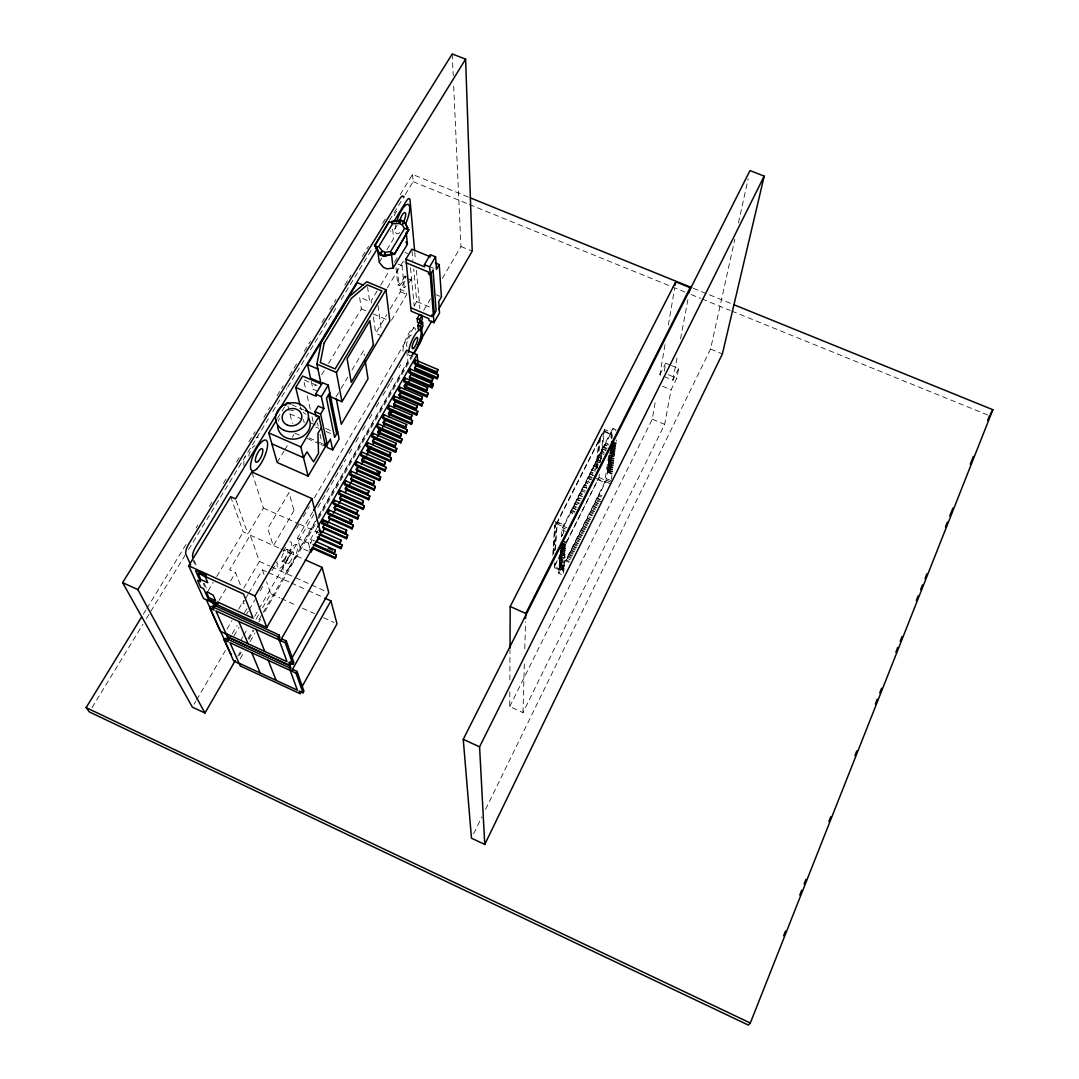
<?xml version="1.0" encoding="UTF-8"?>
<svg xmlns="http://www.w3.org/2000/svg" width="1079" height="1079" viewBox="0 0 1079 1079"><rect width="100%" height="100%" fill="white"/><g stroke="black" fill="none" stroke-linecap="round" stroke-linejoin="round"><path stroke-width="0.75" stroke-dasharray="5 3.75" d="M671.448 365.552L678.651 368.532L676.803 378.243L671.084 389.802L664.651 424.371L522.978 712.626L509.747 706.61L509.814 691.599M509.868 679.918L510.003 649.895M522.978 712.626L524.354 663.882M524.785 648.749L525.54 621.855M552.745 555.199L554.673 524.92M553.325 553.419L555.132 525.217M553.77 553.608L555.928 520.442M554.876 550.641L556.656 523.787L604.55 429.59L611.523 432.544L610.498 440.772M608.65 455.594L604.658 482.583L560.999 569.793L554.296 566.853L554.552 562.914M555.456 549.481L557.303 521.966L603.754 430.642L610.647 434.271L601.354 430.346M558.652 573.219L559.34 567.824L563.845 569.806L563.144 575.188L558.652 573.219L561.741 569.591L605.724 481.72L607.693 472.036L612.103 473.91L611.388 479.292M563.912 565.571L559.367 563.575L560.419 561.485L560.5 560.379L559.448 562.483L560.945 554.552C557.384 556.777 566.3 560.972 564.937 556.332L560.338 554.323L559.947 555.82L559.88 556.656L564.735 558.882C565.922 563.926 552.826 553.379 564.573 560.824C565.76 565.841 552.704 555.334 564.425 562.752C565.598 567.756 552.583 557.29 564.263 564.668L563.858 566.394L559.313 564.398L559.758 562.105M561.646 536.789L561.862 529.829L563.251 526.188L612.265 429.361L615.596 430.845M563.804 570.373L559.03 568.201L559.475 565.935L564.007 567.918L563.845 569.806M559.569 564.6L564.155 566.016L563.697 568.296L559.165 566.3L559.232 565.49L559.569 564.6L564.115 566.583M559.907 560.176L559.515 561.646L564.074 563.656M560.041 558.234L559.65 559.718L564.223 561.727M560.19 556.278L559.799 557.776L564.384 559.785M560.999 553.702L561.093 552.583L560.028 554.7L564.897 556.926M561.242 550.614L560.338 554.323M561.296 549.75L561.39 548.618M562.361 535.575L562.456 534.388L561.363 536.546M599.384 474.18L599.007 477.484L553.756 567.419L560.473 570.359L562.119 548.618M563.265 533.566L564.438 525.055L610.727 433.596M560.999 569.793L554.336 566.273M560.487 552.354L565.099 554.363L564.937 556.332M560.176 552.731L564.789 554.741L565.261 552.394L560.635 550.371M560.783 548.375L565.423 550.398L565.261 552.394M560.932 546.365L565.585 548.402L565.423 550.398M560.608 546.743L565.275 548.779L565.747 546.392L561.08 544.356M561.228 542.332L565.909 544.369L565.747 546.392M560.905 542.697L565.598 544.747L566.07 542.332L562.55 540.795M577.211 504.594L574.837 503.583L574.541 504.581L575.741 501.492L579.302 503.03M579.369 500.319L577.009 499.294L576.712 500.305L577.912 497.217L581.46 498.754M582.714 496.556L579.167 495.032L578.87 496.043L580.07 492.955L582.431 493.98M581.325 490.77L581.028 491.781L582.228 488.706L585.776 490.23M587.016 488.045L583.469 486.535L583.173 487.546L584.373 484.458L586.733 485.469M587.974 483.311L585.398 482.421L585.317 483.311L586.517 480.222L588.878 481.234M591.292 479.589L587.542 478.186L587.448 479.076L588.648 476.001L592.196 477.511M593.423 475.367L589.889 473.856L589.593 474.868L590.779 471.793L593.14 472.804M592.02 469.648L591.71 470.66L592.91 467.585L596.444 469.095M597.672 466.964L593.936 465.575L593.841 466.465L595.042 463.404L598.562 464.901M599.776 462.77L596.255 461.272L595.959 462.284L597.051 460.126M595.648 470.147L599.358 436.685M596.282 468.664L599.816 436.874M597.092 468.299L600.99 433.65M600.477 452.937L600.18 453.949L601.259 451.791M554.296 566.853L598.171 479.143M600.072 462.648L603.754 430.642M601.111 459.317L604.55 429.59M606.088 450.267L602.379 448.891L602.271 449.795L603.471 446.733L606.978 448.23M607.018 445.627L604.483 444.737L604.375 445.654L605.575 442.592L607.909 443.59M599.452 494.236L599.573 493.224L598.184 496.785L601.111 498.039M611.267 438.762L613.182 428.498L616.284 429.806M607.437 472.319L607.963 469.931L612.373 471.82L611.847 474.207L607.693 472.036L606.897 473.6L607.841 470.822L612.265 472.71M607.706 470.215L608.219 467.827L612.656 469.716L612.13 472.103L607.963 469.931L607.167 471.51L608.111 468.731L612.535 470.619M607.963 468.111L608.489 465.71L612.939 467.612L612.4 470.012L608.219 467.827L607.423 469.405L608.381 466.614L612.818 468.502M608.232 465.993L608.758 463.579L613.209 465.481L612.683 467.895L608.489 465.71L607.693 467.301L608.637 464.483L613.088 466.384M608.502 463.862L609.028 461.448L613.492 463.35L612.966 465.764L608.758 463.579L607.963 465.17L608.907 462.351L613.371 464.253M608.772 461.731L609.298 459.29L613.776 461.205L613.236 463.633L609.028 461.448L608.232 463.039L609.176 460.207L613.654 462.109M609.042 459.573L609.568 457.132L614.059 459.047L613.519 461.488L609.298 459.29L608.502 460.881L609.46 458.049L613.938 459.964M609.311 457.415L609.851 454.96L614.356 456.876L613.816 459.33L609.568 457.132L608.772 458.723L609.729 455.877L614.234 457.793M611.968 438.101L612.252 435.822M614.517 455.621L609.999 453.693L609.042 456.552L609.851 454.96L614.099 457.159L614.639 454.691L610.121 452.762L609.675 454.583L614.18 456.498M609.864 453.045L614.383 454.974L614.922 452.492L610.404 450.577M610.134 450.847L614.666 452.775L615.219 450.294L610.674 448.365M610.417 448.635L614.963 450.577L615.516 448.068L610.957 446.14M610.701 446.423L615.259 448.351L615.799 445.843L611.24 443.901M610.984 444.184L615.543 446.126L616.096 443.604L611.267 441.945M615.839 443.874L616.271 442.309M509.747 706.61L652.282 419.178L655.681 399.324M678.651 368.532L672.878 380.172L659.876 374.764L665.257 343.23M668.373 324.968L674.604 288.444M664.259 371.297L665.676 363.164L670.005 364.945M672.878 380.172L677.504 355.382M680.579 338.86L688.281 297.561M485.537 809.412L710.562 349.03L734.799 239.336M738.427 222.962L748.192 178.763M616.23 440.947L616.568 440.043M566.192 540.903L566.07 542.332M473.694 833.649L481.827 816.992M560.473 570.359L561.04 569.226M659.876 374.764L665.676 363.164M598.063 458.116L599.263 455.041L601.61 456.039M610.647 434.271L611.523 432.544M308.203 551.059L300.124 547.444L315.27 521.265M318.642 515.438L407.875 361.29L406.837 351.821M237.825 656.207L241.197 650.381M247.941 638.728L252.999 629.988M258.906 619.778L262.278 613.951M263.128 612.494L317.078 519.242M317.927 517.785L412.353 354.6M248.736 639.442L253.781 630.716M258.839 621.976L260.525 619.063M264.733 611.78L315.257 524.434M318.615 518.608L412.92 355.544M240.118 658.77L244.245 651.608M250.031 641.6L254.981 633.009M309.633 547.646L308.378 543.034L316.74 528.548M311.777 539.635L310.631 543.398L311.777 539.635L314.717 540.943M241.156 639.645L242.842 636.731M243.679 635.288L247.9 628.005M254.657 616.379L258.029 610.566M258.879 609.109L313.733 514.602M317.954 507.332L345.793 459.344M349.178 453.531L352.55 447.718M355.922 441.891L359.294 436.078M362.679 430.265L366.051 424.452M369.423 418.625L372.808 412.812M376.18 406.999L379.552 401.186M382.924 395.373L386.309 389.546M387.145 388.103L389.681 383.733M390.531 382.276L393.053 377.92M398.96 367.737L400.646 364.837M256.047 619.144L259.311 613.506M262.588 607.855L270.762 593.76L266.58 581.81M194.099 704.236L195.785 701.323M196.634 699.88L225.444 650.475M233.914 635.936L238.998 627.223M246.619 614.14L248.318 611.24M249.155 609.783L255.089 599.614M260.174 590.901L263.559 585.088M272.029 570.562L277.114 561.835M283.049 551.666L286.434 545.853M296.604 528.413L299.989 522.6M303.374 516.787L309.309 506.617M314.394 497.905L415.199 324.995M423.669 310.455L430.454 298.829M442.309 278.49L460.949 246.525L453.598 84.095M300.124 547.444L297.453 538.151L312.694 511.932M232.174 633.872L237.083 625.469M244.447 612.859L246.902 608.65M414.363 305.694L416.764 301.58L413.702 268.833M226.954 629.151L231.985 620.587M238.675 609.163L243.706 600.585M244.542 600.342L242.842 603.242L245.688 604.55M245.392 598.899L247.941 594.542M248.79 593.086L262.399 569.874L266.958 571.937M243.733 588.082L259.432 561.404L250.234 535.13L229.571 569.833L235.546 572.544L241.332 587.367M391.461 320.247L406.743 294.392L406.486 291.937L400.134 289.28L405.434 280.351L404.989 276.062L406.243 276.575L403.155 281.579A17.669 5.098 -68.2 0 1 399.136 285.422L397.072 266.702M335.933 397.099L340.155 390.005M340.991 388.588L347.735 377.232M351.956 370.137L363.596 350.554L364.365 355.544M382.114 336.055L375.708 333.344L386.781 314.69M390.18 308.958L400.403 291.748L400.134 289.28M218.943 600.544L226.415 587.947M230.569 580.947L235.546 572.544M409.022 282.658L411.355 278.706L411.773 282.995M230.677 496.718L243.301 531.96L247.927 534.038L263.397 508.088L251.812 471.968M404.989 276.062L401.901 281.066A17.669 5.112 -68.2 0 1 397.881 284.91L404.288 287.58A17.682 5.044 -68.1 0 0 405.893 286.448M387.253 287.945L404.463 259.176M404.288 287.58L401.995 265.758L404.328 261.873M208.099 590.86L213.251 582.242M216.69 576.496L243.301 531.96M377.205 290.925L371.149 300.987L371.608 304.224M380.658 285.18L389.29 270.816M394.469 262.197L397.922 256.451M277.182 462.5L283.898 451.305M284.735 449.903L288.106 444.305M292.301 437.305L293.987 434.5M317.577 391.205L312.991 389.222L315.594 384.933M321.636 374.885L325.089 369.153M328.542 363.421L361.371 308.945L359.59 297.211L369.625 301.419L367.561 286.947M379.255 262.345L381.804 258.151M386.889 249.748L393.66 238.567L392.5 227.925M277.478 418.504L284.465 406.999M143.318 614.207L145.962 609.891M146.838 608.462L186.424 543.789M196.095 527.982L197.862 525.095M209.299 506.415L212.819 500.669M223.366 483.419L226.887 477.673M236.571 461.866L240.091 456.12M248.885 441.743L255.049 431.681M263.842 417.317L269.993 407.255M277.033 395.75L283.197 385.702M289.347 375.64L298.155 361.263M304.305 351.201L310.469 341.139M321.906 322.459L325.426 316.713M329.823 309.525L335.974 299.463M344.781 285.099L350.931 275.037M362.369 256.357L368.532 246.295M382.6 223.299L386.12 217.553M400.201 194.557L412.515 174.434L468.677 197.201M92.025 707.649L142.914 624.296M146.42 618.55L149.927 612.805M150.804 611.361L185.022 555.321M188.528 549.562L268.374 418.787M272.758 411.612L286.798 388.615M287.675 387.172L337.687 305.263M341.193 299.503L372.781 247.779M389.452 220.467L404.369 196.041M405.245 194.598L413.136 181.663L412.515 174.434M613.182 428.498L612.265 429.361M559.34 567.824L560.068 566.124L558.949 569.28L563.454 571.263M559.475 565.935L560.217 564.223L559.084 567.392L563.616 569.375M559.623 564.02L560.352 562.307L559.232 565.49L563.764 567.473M693.325 288.282L730.766 303.455M413.136 181.663L467.8 203.864M469.365 204.497L670.855 286.326M672.406 286.96L684.909 292.031M691.153 294.567L700.527 298.37M702.092 299.004L730.2 310.428M731.764 311.062L987.905 415.078M460.949 246.525L472.211 251.151M710.562 349.03L722.39 353.899M405.043 252.459L407.66 253.538M431.276 267.201L433.852 268.28M668.252 374.696L676.803 378.243M398.043 264.126L401.995 265.758M407.673 278.665L411.517 280.257M662.506 386.228L671.084 389.802M436.429 294.837L440.165 296.388M400.403 291.748L406.743 294.392M416.764 301.58L430.022 307.124M652.282 419.178L664.651 424.371M361.371 308.945L367.359 311.453M373.347 313.976L389.802 320.908M611.348 441.257L615.934 443.199M611.402 442.619L615.974 444.548M611.065 443.509L615.637 445.452M611.119 444.858L615.677 446.787M605.306 443.402L608.812 444.885M610.781 445.748L615.34 447.691M610.835 447.084L615.381 449.012M604.483 444.737L606.816 445.735M610.498 447.974L615.043 449.903M610.552 449.296L615.097 451.224M610.228 450.186L614.76 452.114M603.215 447.529L606.722 449.026M610.282 451.508L614.801 453.423M602.379 448.891L605.899 450.375M609.945 452.398L614.464 454.313M601.367 450.887L603.714 451.885M601.111 451.683L604.631 453.18M600.275 453.045L603.997 454.434M609.392 456.754L613.897 458.669M609.122 458.926L613.614 460.841M599.007 455.851L601.354 456.849M608.853 461.084L613.331 462.985M601.893 458.588L598.171 457.213L601.691 458.71M608.583 463.228L613.047 465.13M597.159 459.222L600.679 460.72M596.889 460.018L600.41 461.515M608.313 465.359L612.764 467.261M596.053 461.38L598.4 462.392M608.043 467.477L612.481 469.378M607.787 469.594L612.211 471.483M594.772 464.199L597.132 465.197M593.936 465.575L597.469 467.072M607.517 471.685L611.928 473.573M592.654 468.394L595.001 469.392M591.805 469.77L595.338 471.28M606.843 478.766L611.213 480.641M590.523 472.589L592.884 473.6M606.223 480.195L610.593 482.057M599.007 477.484L605.575 480.29M589.673 473.978L593.221 475.488M605.724 481.72L610.094 483.594M595.986 478.199L604.739 481.949M598.103 479.764L604.658 482.583M588.392 476.797L591.926 478.321M587.542 478.186L591.09 479.71M586.261 481.018L589.795 482.542M585.398 482.421L587.772 483.432M584.117 485.253L586.477 486.265M583.253 486.656L586.801 488.18M599.088 494.627L602.015 495.881M598.494 495.814L601.421 497.068M581.972 489.502L585.519 491.026M581.109 490.905L584.872 492.294M600.41 499.442L597.483 498.174L597.604 497.176L596.201 500.723L599.128 501.991M597.119 498.579L600.045 499.833M596.525 499.766L600.922 501.654M579.814 493.75L582.174 494.775M598.427 503.394L595.5 502.126L595.621 501.128L594.232 504.675L597.159 505.943M578.951 495.167L581.325 496.192M595.136 502.531L598.063 503.785M594.542 503.718L597.469 504.972M317.037 385.486L303.496 379.66L305.344 387.712M577.656 498.012L580.016 499.037M596.458 507.346L593.517 506.091L593.639 505.093L592.25 508.641L595.176 509.908M576.793 499.442L580.34 500.966M593.153 506.496L596.094 507.75M592.56 507.683L595.5 508.951M575.485 502.288L579.045 503.826M594.475 511.325L591.535 510.057L591.643 509.059L590.253 512.619L593.194 513.887M591.171 510.461L594.097 511.729M574.621 503.718L576.995 504.743M590.577 511.648L593.504 512.916M577.13 507.319L573.569 505.781L572.369 508.87L572.45 508.007L576.011 509.544M573.313 506.577L575.7 507.602M592.479 515.303L589.552 514.036L589.66 513.038L588.257 516.598L591.198 517.866M589.174 514.44L592.115 515.708M572.666 507.872L576.226 509.409M574.959 511.621L571.398 510.084L570.198 513.172L570.265 512.309L572.652 513.348M571.142 510.88L574.716 512.417M590.496 519.282L587.556 518.014L587.664 517.03L586.261 520.591L589.201 521.858M587.178 518.433L590.119 519.7M570.494 512.161L572.868 513.199M586.585 519.633L589.525 520.901M588.5 523.288L585.56 522.007L585.654 521.036L584.265 524.596L587.205 525.864M585.182 522.425L588.122 523.706M584.575 523.625L587.515 524.907M586.49 527.294L583.55 526.012L583.645 525.041L582.255 528.602L585.196 529.883M583.173 526.431L586.113 527.712M582.566 527.644L585.519 528.926M584.494 531.313L581.541 530.032L581.635 529.061L580.246 532.621L583.186 533.903M291.64 404.665L303.765 409.926M581.163 530.45L584.117 531.731M580.556 531.664L583.51 532.945M557.303 521.966L564.438 525.055M554.889 521.562L564.384 525.675M563.251 526.188L566.826 527.739M556.656 523.787L563.777 526.876M582.471 535.332L579.531 534.051L579.625 533.08L578.223 536.654L581.176 537.935M579.14 534.483L582.094 535.764M562.847 527.644L565.234 528.67M578.546 535.697L581.487 536.978M561.862 529.829L565.436 531.381M325.683 428.444L330.255 430.44M580.462 539.365L577.508 538.084L577.602 537.113L576.213 540.687L579.167 541.982M577.13 538.515L580.084 539.797M289.941 413.891L301.918 419.097M310.9 423.008L315.392 424.964M576.523 539.729L579.477 541.011M315.675 427.001L318.629 428.282M326.006 431.492L331.9 434.068M578.438 543.411L575.485 542.13L575.579 541.159L574.176 544.733L577.144 546.028M575.107 542.562L578.061 543.856M574.487 543.776L577.454 545.07M562.24 541.172L566.03 542.939M576.415 547.471L573.462 546.176L573.542 545.219L572.153 548.793L575.107 550.088M573.07 546.621L576.038 547.903M561.188 542.939L565.868 544.976M572.463 547.835L575.417 549.13M561.997 544.369L565.504 545.893M561.04 544.962L565.693 546.999M574.392 551.531L571.425 550.236L571.519 549.278L570.117 552.866L573.084 554.161M560.675 545.88L565.342 547.916M571.034 550.681L574.001 551.976M560.878 546.972L565.531 549.009M309.174 437.939L318.049 441.81M319.519 442.457L322.486 443.752M570.427 551.908L573.394 553.19M560.527 547.889L565.18 549.926M560.46 548.752L565.369 551.005M294.823 433.111L299.436 435.12M307.124 438.479L319.424 443.847M320.949 444.521L325.561 446.531M560.379 549.885L565.018 551.908M572.356 555.604L569.388 554.309L569.469 553.365L568.08 556.939L571.034 558.234M560.311 550.749L565.207 552.987M568.997 554.754L571.964 556.049M560.23 551.882L564.856 553.891M568.39 555.982L571.357 557.277M565.059 554.957L560.446 552.947L560.082 553.851L564.695 555.874M570.319 559.691L567.352 558.382L567.433 557.438L566.03 561.026L568.997 562.321M559.947 555.82L564.546 557.83M566.34 560.068L569.307 561.363M559.435 566.502L563.953 568.485M263.397 508.088L298.114 523.571M299.625 524.246L320.76 533.66M297.453 538.151L308.378 543.034M286.825 549.251L292.679 551.882M250.234 535.13L279.286 548.186M280.81 548.874L303.752 559.178M282.145 561.161L287.999 563.791M259.432 561.404L269.979 566.165M271.49 566.853L294.108 577.063M295.619 577.737L325.764 591.346M268.482 572.625L289.806 582.269M291.33 582.957L306.571 589.849M308.095 590.537L323.322 597.429M270.762 593.76L279.798 597.86M281.295 598.535L296.347 605.373M302.376 608.111L314.421 613.587M323.444 617.687L333.991 622.475M192.628 559.34L195.946 566.826M203.257 583.307L204.578 586.302M194.126 560.433L197.497 568.04M204.228 583.267L207.586 590.874M236.058 500.4L247.927 534.038M262.399 569.874L264.49 575.849M287.904 405.893L292.382 423.494M300.367 406.756L301.135 409.966M303.442 419.61L304.224 422.833M307.191 395.764L310.509 410.249M311.979 416.696L313.463 423.13M317.482 422.833L318.197 426.043M319.991 434.068L321.798 442.08M311.265 381.359L312.991 389.222M373.428 317.172L375.708 333.344M378.001 305.384L381.467 331.213M395.966 267.727L397.881 284.91M410.506 267.794L414.228 306.301M412.03 250.827L412.947 260.646M414.727 251.852L415.496 260.214M416.4 270.236L419.906 308.675M452.236 53.95L453.22 75.719M278.301 421.255A16.387 14.324 -11.5 0 1 279.623 418.45M290.737 410.762A16.387 14.324 -11.5 0 1 293.528 410.357M303.118 412.434A16.387 14.324 -11.5 0 1 305.735 414.296M241.156 652.552A7.351 2.077 -63.8 0 1 239.228 655.317M412.38 354.371A13.784 3.669 -67.4 0 1 408.631 353.858M399.756 232.592A15.713 4.694 -68.7 0 1 395.858 224.864M397.166 225.336A15.699 4.761 -68.8 0 1 390.517 231.108M244.151 466.182A16.805 5.53 -65.6 0 1 245.135 456.134M255.979 438.101A16.805 5.53 -65.6 0 1 258.447 437.089M248.75 456.134A7.445 2.455 -65.6 0 1 251.407 449.255A7.445 2.455 -65.6 0 1 255.103 445.708M394.28 215.679A6.96 2.118 -68.8 0 1 397.463 210.459M289.765 541.779A14.742 4.208 -64.9 0 1 286.205 560.905A14.742 4.208 -64.9 0 1 277.397 563.009M403.06 351.484A13.771 3.723 -67.4 0 1 408.577 333.748A13.771 3.723 -67.4 0 1 415.577 329.972M407.093 346.359A6.11 1.645 -67.4 0 1 407.66 340.411A6.11 1.645 -67.4 0 1 411.585 335.016M317.819 530.922L316.363 533.458L317.509 529.695L317.819 530.922M294.027 510.515L273.311 545.812L267.727 528.575L288.997 492.617L294.027 510.515M288.187 568.916A14.755 4.154 -64.9 0 0 297.399 545.65A14.755 4.154 -64.9 0 0 285.301 558.949A14.755 4.154 -64.9 0 0 288.187 568.916M289.401 562.739A6.541 1.848 -64.9 0 0 293.475 552.421A6.541 1.848 -64.9 0 0 288.093 558.356A6.541 1.848 -64.9 0 0 289.401 562.739M283.575 560.109A6.541 1.861 -64.9 0 0 287.634 549.804A6.541 1.861 -64.9 0 0 282.226 555.712A6.541 1.861 -64.9 0 0 283.575 560.109"/><path stroke-width="1.5" d="M510.003 648.223L510.192 606.519L675.737 281.808L690.128 287.648L689.198 292.598M525.635 618.496L525.783 613.452L690.128 287.648M675.171 285.126L675.737 281.808M363.205 285.112L357.378 282.685L307.555 364.554L310.563 378.203L320.787 382.613L316.902 364.136L321.259 342.245L348.814 296.954L366.82 281.754L385.945 289.752L389.802 320.908L341.989 401.739L329.783 396.465M764.188 176.133L722.39 353.899L484.754 844.425L471.469 838.194L463.255 739.331L749.999 170.576L764.188 176.133L479.575 746.83L484.754 844.425M783.651 935.763L785.512 931.069M799.768 895.044L801.63 890.337M804.111 884.079L805.973 879.372M828.901 821.416L830.763 816.722M854.946 755.624L856.807 750.93M875.406 703.94L877.267 699.232M879.736 692.974L881.597 688.267M895.853 652.242L897.715 647.548M900.196 641.277L902.057 636.583M916.314 600.558L918.175 595.851M920.657 589.593L922.518 584.885M925 578.627L926.861 573.92M945.46 526.93L947.308 522.236M949.79 515.964L952.892 508.128M970.25 464.28L973.352 456.444M987.609 420.419L989.47 415.712M141.551 617.08L86.131 707.622L89.395 711.965L748.313 1025.05L750.323 1023.013L992.869 409.71L733.895 304.723M301.891 686.986L336.999 623.837L330.929 600.868L324.846 598.117M227.885 639.55L225.241 638.336L224.23 640.049L233.496 660.645L239.336 663.855L240.293 665.999L300.056 693.676L301.001 691.99M302.997 692.799L303.941 691.113L297.008 671.421L292.975 669.56L292.004 671.3L296.024 673.161L302.997 692.799L299.099 691.005L300.056 693.676M296.024 673.161L297.008 671.421M291.721 658.514L328.785 592.708L322.108 567.419L305.29 559.866M213.736 607.679L210.958 606.398L209.892 608.192L220.103 630.878L226.239 634.263L227.291 636.623L289.9 665.473L290.885 663.706L290.076 661.44M292.004 671.3L289.968 669.816L289.159 667.591L290.143 665.837L227.871 637.149L226.873 638.876L228.208 641.884L224.23 640.049M289.968 669.816L290.952 668.076L290.143 665.837M292.922 664.408L293.92 662.641L286.272 640.926L282.051 638.984L281.012 640.805L285.247 642.733L292.922 664.408L288.835 662.519L289.9 665.473M291.762 670.639L330.929 600.868M990.144 414.511L992.869 409.71M285.247 642.733L286.272 640.926M311.898 548.105L335.232 558.544L336.405 554.808L313.045 544.356M317.59 538.205L340.87 548.604L342.043 544.855L318.737 534.469M346.48 538.718L347.654 534.968L324.388 524.637L322.945 527.145L323.241 528.373L346.48 538.718L347.654 534.968M352.051 528.872L353.224 525.136L330.026 514.845L328.582 517.354L328.879 518.594L352.051 528.872L353.224 525.136M357.594 519.107L358.767 515.371L335.623 505.134L334.193 507.616L334.477 508.87L357.594 519.107L358.767 515.371M363.11 509.382L364.284 505.646L341.18 495.463L339.764 497.932L340.033 499.199L363.11 509.382L364.284 505.646M368.586 499.712L369.76 495.976L346.723 485.847L345.307 488.301L345.563 489.583L368.586 499.712L369.76 495.976M374.035 490.095L375.222 486.373L352.226 476.284L350.81 478.725L351.066 480.02L374.035 490.095L375.222 486.373M379.457 480.533L380.644 476.81L357.702 466.775L356.299 469.203L356.542 470.511L379.457 480.533L380.644 476.81M384.852 471.037L386.026 467.301L363.137 457.321L361.748 459.735L361.978 461.043L384.852 471.037L386.026 467.301M390.207 461.583L391.394 457.847L368.546 447.92L367.17 450.321L367.386 451.642L390.207 461.583L391.394 457.847M395.534 452.182L396.721 448.446L373.941 438.573L372.552 440.96L372.768 442.296L395.534 452.182L396.721 448.446M400.835 442.822L402.022 439.099L379.282 429.267L377.92 431.654L378.122 432.989L400.835 442.822L402.022 439.099M406.109 433.529L407.296 429.806L384.61 420.014L383.247 422.388L383.45 423.737L406.109 433.529L407.296 429.806M411.355 424.276L412.542 420.567L389.91 410.829L388.548 413.176L388.737 414.538L411.355 424.276L412.542 420.567M416.561 415.091L417.762 411.369L395.17 401.671L393.822 404.018L393.997 405.394L416.561 415.091L417.762 411.369M421.754 405.933L422.941 402.224L400.403 392.581L399.068 394.914L399.23 396.29L421.754 405.933L422.941 402.224M426.906 396.843L428.107 393.134L405.61 383.531L404.274 385.85L404.436 387.24L426.906 396.843L428.107 393.134M432.032 387.793L433.232 384.084L410.789 374.534L409.467 376.841L409.615 378.243L432.032 387.793L433.232 384.084M437.143 378.796L438.33 375.087L415.941 365.579L414.619 367.872L414.768 369.288L437.143 378.796L438.33 375.087M335.232 558.544L336.405 554.808M340.87 548.604L342.043 544.855M281.012 640.805L278.868 639.213L279.906 637.392L279.016 634.924L213.655 604.982L212.59 606.776L214.06 610.094L209.892 608.192M280.756 640.076L322.108 567.419M313.557 544.72L334.112 553.905L335.286 550.142L316.187 541.604M340.964 540.134L339.791 543.91L340.964 540.134L318.979 530.342M345.428 533.97L346.615 530.207L323.214 519.808L321.744 522.33L322.055 523.571L345.428 533.97L346.615 530.207M351.053 524.084L352.226 520.321L328.879 509.976L327.423 512.498L327.719 513.739L351.053 524.084L352.226 520.321M356.636 514.265L357.81 510.488L334.517 500.197L333.074 502.706L333.357 503.974L356.636 514.265L357.81 510.488M362.18 504.486L363.367 500.723L340.114 490.486L338.685 492.968L338.954 494.249L362.18 504.486L363.367 500.723M367.696 494.775L368.883 491.012L345.698 480.829L344.268 483.298L344.538 484.592L367.696 494.775L368.883 491.012M373.186 485.105L374.373 481.355L351.228 471.213L349.812 473.681L350.068 474.976L373.186 485.105L374.373 481.355M378.648 475.502L379.835 471.752L356.744 461.664L355.328 464.105L355.584 465.413L378.648 475.502L379.835 471.752M384.07 465.953L385.257 462.19L362.22 452.155L360.818 454.596L361.06 455.918L384.07 465.953L385.257 462.19M389.465 456.457L390.652 452.694L367.669 442.714L366.28 445.128L366.509 446.463L389.465 456.457L390.652 452.694M394.833 447.003L396.02 443.253L373.091 433.313L371.702 435.727L371.918 437.076L394.833 447.003L396.02 443.253M400.161 437.615L401.361 433.866L378.486 423.98L377.097 426.367L377.313 427.729L400.161 437.615L401.361 433.866M405.475 428.269L406.662 424.519L383.841 414.687L382.465 417.06L382.667 418.436L405.475 428.269L406.662 424.519M410.748 418.976L411.949 415.226L389.168 405.448L387.806 407.808L387.995 409.184L410.748 418.976L411.949 415.226M415.995 409.737L417.195 406.001L394.469 396.249L393.107 398.61L393.296 399.999L415.995 409.737L417.195 406.001M421.215 400.552L422.415 396.802L399.743 387.118L398.394 389.452L398.569 390.854L421.215 400.552L422.415 396.802M426.407 391.407L427.608 387.671L404.976 378.028L403.64 380.361L403.802 381.764L426.407 391.407L427.608 387.671M431.573 382.33L432.773 378.581L410.195 368.991L408.86 371.297L409.022 372.727L431.573 382.33L432.773 378.581M436.698 373.28L437.912 369.544L415.375 359.995L414.053 362.301L414.201 363.731L436.698 373.28L437.912 369.544M334.112 553.905L335.286 550.142M278.868 639.213L277.977 636.745L279.016 634.924M322.055 523.571L323.214 519.808M338.954 494.249L340.114 490.486M344.538 484.592L345.698 480.829M350.068 474.976L351.228 471.213M361.978 461.043L363.137 457.321M378.122 432.989L379.282 429.267M393.997 405.394L395.17 401.671M414.768 369.288L415.941 365.579M266.796 627.479L320.76 533.66L311.858 498.538L251.812 471.968L235.519 498.876L230.677 496.718L188.704 565.801L203.526 598.508L266.796 627.479L254.981 595.972L188.704 565.801M313.328 548.051L310.9 552.273L310.064 549.198M316.552 542.44L318.966 538.246M322.176 532.662L324.563 528.494M327.76 522.951L330.147 518.797M333.317 513.28L335.69 509.167M338.846 503.664L341.207 499.577M345.118 492.752L347.465 488.679M349.812 484.606L352.914 479.197M356.016 473.802L357.554 471.118M361.411 464.415L362.949 461.745M364.486 459.074L366.024 456.404M366.779 455.068L371.365 447.111M372.889 444.467L374.4 441.824M377.434 436.55L381.966 428.66M382.721 427.351L384.974 423.44M388.723 416.912L392.459 410.425M393.943 407.835L395.427 405.245M399.136 398.798L400.619 396.222M404.45 389.559L410.91 378.311M438.492 309.43L472.211 251.151L465.602 59.183L452.236 53.95L122.601 582.606L192.399 707.136L204.943 713.03L235.303 660.577M418.247 344.403L431.748 321.083M413.756 354.087L419.65 343.891A6.622 1.753 -67.5 0 0 422.334 335.407L421.579 327.045M430.494 256.869L411.868 249.182L405.92 259.135L411.139 311.17L428.849 318.602L429.01 320.557L433.96 322.634L439.517 313.004L438.708 301.567L441.419 296.914L439.22 264.584L435.363 262.979M317.577 527.091L417.101 354.654L406.662 350.243L313.544 510.475M419.394 322.648L417.843 325.332L418.207 329.162L420.608 330.174L422.928 326.182L422.577 322.324L420.176 321.313M419.987 323.457L419.623 319.573L421.97 315.54L419.556 314.528L417.195 318.548L417.573 322.446L419.987 323.457L422.321 319.438L421.97 315.54M420.608 330.174L420.244 326.344L422.577 322.324M228.91 639.483L230.542 636.677M254.981 595.972L311.858 498.538M337.74 432.059L334.611 437.373L326.492 398.259L329.769 392.769M439.22 264.584L436.429 269.345L435.538 256.829L430.319 254.671L424.411 264.692L424.587 266.864L405.92 259.135M323.956 444.4L326.924 445.681L327.328 447.542L332.696 449.889L339.13 438.91L328.232 385.136L322.54 382.681L315.634 394.172L316.093 396.263L295.74 387.469L302.673 376.058L321.529 384.178M433.96 322.634L429.644 266.85L435.538 256.829M276.602 419.947L268.738 432.881L277.182 462.5L308.135 476.136L325.561 446.531L318.939 416.507L305.29 410.586M324.523 443.267L327.234 444.454L330.39 439.099L332.696 449.889M215.625 606.155L217.284 603.35M321.38 427.567L317.954 433.326L318.521 453.355L313.517 461.839L306.975 451.831L303.509 457.685L271.841 443.793M308.135 476.136L300.812 446.935L318.939 416.507M327.234 444.454L320.598 414.053L323.889 408.55L321.34 396.627L328.232 385.136M341.989 401.739L336.419 372.511L385.945 289.752M316.039 416.427L314.96 411.612L318.251 406.109L323.889 408.55M377.569 249.06L379.255 262.345L383.504 267.417L386.956 268.846L393.08 268.091L407.403 244.232L406.23 232.133M391.394 253.201L394.334 254.428L408.806 229.652L405.866 228.438L407.646 227.602L405.016 222.921L402.885 223.933L404.288 221.613L400.808 220.183L399.405 222.503L399.378 220.359L391.906 221.249L391.987 223.366M394.334 254.428L408.806 229.652M380.24 254.873L381.588 251.866L380.24 254.873L383.733 256.33L385.082 253.309L385.621 255.993L391.69 254.239L385.54 255.345M383.733 256.33L385.082 253.309M285.342 405.569L287.095 402.683L290.116 404.005M381.669 252.513L379.403 253.605L375.829 248.13L377.353 247.388L374.521 245.594L389.182 221.573L391.92 222.706M374.602 246.255L389.182 221.573M377.326 248.669L195.623 547.08A8.484 2.819 -64.1 0 0 192.79 557.384M393.929 221.411L406.163 201.328A7.634 2.279 -68.9 0 1 410.02 200.047L414.579 250.18M204.943 713.03L137.829 589.606L465.602 59.183M379.403 253.605L381.588 251.866M375.829 248.13L377.272 246.74L374.521 245.594M405.933 229.112L407.646 227.602M393.471 221.748L399.378 220.359M470.242 197.835L691.774 287.648M402.035 221.33L404.288 221.613M424.411 264.692L429.644 266.85M393.08 268.091L391.313 252.553L394.267 253.767M406.284 262.844L428.43 272.016L428.579 274.039L430.251 274.74L433.07 269.925L436.105 310.819L433.407 315.486L431.802 314.825L431.951 316.673L410.802 307.812M380.159 254.226L383.652 255.683M417.195 318.548L419.623 319.573M417.843 325.332L420.244 326.344M414.053 362.301L436.59 371.864M414.619 367.872L437.022 377.394M408.86 371.297L431.452 380.914M430.359 384.205L433.353 385.486M409.467 376.841L431.924 386.403M403.64 380.361L426.272 390.018M404.274 385.85L426.785 395.453M398.394 389.452L421.08 399.163M399.068 394.914L421.619 404.571M316.902 364.136L336.419 372.511M393.107 398.61L415.847 408.361M307.555 364.554L317.927 369.018M393.822 404.018L416.427 413.729M387.806 407.808L410.6 417.613M388.548 413.176L411.193 422.928M382.465 417.06L405.313 426.906M383.247 422.388L405.947 432.193M315.634 394.172L321.34 396.627M377.097 426.367L399.999 436.267M377.92 431.654L400.673 441.5M371.702 435.727L394.644 445.667M314.96 411.612L320.598 414.053M372.552 440.96L395.359 450.86M366.28 445.128L389.276 455.136M367.17 450.321L390.018 460.274M360.818 454.596L383.868 464.644M361.748 459.735L384.65 469.743M376.962 471.712L380.037 473.047M355.328 464.105L378.432 474.207M356.299 469.203L379.255 479.251M268.738 432.881L300.812 446.935M349.812 473.681L372.97 483.824M350.81 478.725L373.82 488.827M344.268 483.298L367.467 493.494M345.307 488.301L368.357 498.458M338.685 492.968L361.937 503.232M339.764 497.932L362.868 508.128M333.074 502.706L356.38 513.011M334.193 507.616L357.351 517.866M349.569 520.267L352.482 521.562M327.423 512.498L350.783 522.856M328.582 517.354L351.794 527.658M323.511 521.049L327.895 522.991M321.744 522.33L345.159 532.743M510.192 606.519L525.783 613.452M322.945 527.145L346.211 537.504M320.436 534.199L339.507 542.697M317.28 536.991L340.6 547.404M328.232 548.051L332.642 550.02M314.704 544.167L333.816 552.704M313.031 547.552L334.949 557.357M212.59 606.776L277.977 636.745M122.601 582.606L137.829 589.606M463.255 739.331L479.575 746.83M226.873 638.876L289.159 667.591M86.131 707.622L750.323 1023.013M405.933 242.006L407.403 244.232M375.748 247.469L379.322 252.945M407.714 228.262L405.016 222.921M190.727 564.964L185.912 554.269A8.47 2.846 -64.1 0 1 188.731 543.964L399.81 198.738A7.634 2.32 -68.9 0 1 403.708 197.47M206.521 600.113L230.569 653.591A7.351 2.104 -63.8 0 0 231.594 653.968M212.293 601.542L214.316 606.101M226.428 633.508L228.438 638.067M238.796 621.437L248.049 643.745M251.785 652.755L260.174 672.986M256.06 629.354L264.733 651.419M268.226 660.335L276.089 680.35M295.74 387.469L299.975 405.151M328.879 509.976L329.176 511.23M330.026 514.845L330.309 516.086M391.313 252.553L391.771 254.887M385.163 253.97L385.621 255.993M334.517 500.197L334.8 501.465M335.623 505.134L335.906 506.375M341.18 495.463L341.463 496.718M346.723 485.847L346.979 487.115M328.636 394.671L336.661 433.893M336.243 398.704L341.274 424.29L368.006 378.81L365.147 360.521M356.744 461.664L356.987 462.972M357.702 466.775L357.945 468.07M367.669 442.714L367.899 444.049M368.546 447.92L368.775 449.242M373.091 433.313L373.307 434.662M373.941 438.573L374.143 439.895M383.841 414.687L384.043 416.062M384.61 420.014L384.812 421.376M389.168 405.448L389.357 406.823M389.91 410.829L390.085 412.191M394.469 396.249L394.644 397.652M399.743 387.118L399.904 388.521M400.403 392.581L400.579 393.97M404.976 378.028L405.138 379.444M405.61 383.531L405.771 384.933M410.195 368.991L410.344 370.421M415.375 359.995L415.523 361.438M400.808 220.183L399.473 223.164L399.446 221.033M417.101 354.654L418.193 365.66M431.236 273.068L434.338 313.868M308.594 417.816A16.387 14.324 -11.5 0 1 297.669 438.56A16.387 14.324 -11.5 0 1 277.586 425.773M408.59 352.509A13.784 3.669 -67.4 0 1 415.685 333.748A13.784 3.669 -67.4 0 1 421.026 334.922A13.784 3.669 -67.4 0 1 413.136 353.507M396.586 221.91A15.713 4.694 -68.7 0 1 407.983 204.349A15.713 4.694 -68.7 0 1 405.556 223.852M399.581 221.64A6.973 2.091 -68.7 0 1 403.236 213.588A6.973 2.091 -68.7 0 1 405.704 214.613A6.973 2.091 -68.7 0 1 402.926 223.016M324.186 343.014L320.315 362.571L335.151 368.924L381.899 290.939L367.346 284.856L351.255 298.451L324.186 343.014M373.388 344.956L351.241 382.344L347.087 358.767L369.868 320.665L373.388 344.956M404.531 228.478L390.544 251.636L385.311 252.27L382.398 251.07L378.662 246.632L392.648 223.677L399.136 223.501L402.022 224.688L404.531 228.478M199.507 573.65L198.266 573.758L200.842 579.558L207.788 582.727L205.266 576.941L199.507 573.65M207.654 592.074L206.44 592.155L208.881 597.645L215.638 600.733L213.264 595.271L207.654 592.074M205.86 575.309L195.555 570.616L200.505 581.689L197.605 580.367L200.721 587.313L203.594 588.621L208.287 599.142L218.187 603.674L217.432 601.92L253.052 618.213L243.598 594.016L206.682 577.198L205.86 575.309M279.137 639.941L215.921 610.943L225.929 633.562L287.027 661.683L279.137 639.941M290.211 670.477L229.975 642.693L239.052 663.207L297.359 690.196L290.211 670.477M284.168 430.346A16.522 14.418 -11.3 0 0 308.446 416.089A16.522 14.418 -11.3 0 0 283.399 405.299A16.522 14.418 -11.3 0 0 284.168 430.346M287.297 425.059A9.913 8.645 -11.3 0 0 301.877 416.534A9.913 8.645 -11.3 0 0 286.852 410.033A9.913 8.645 -11.3 0 0 287.297 425.059M256.829 468.772A16.805 5.462 -65.6 0 0 267.322 441.972A16.805 5.462 -65.6 0 0 253.039 455.729A16.805 5.462 -65.6 0 0 256.829 468.772M258.124 461.367A7.459 2.414 -65.6 0 0 262.763 449.484A7.459 2.414 -65.6 0 0 256.424 455.635A7.459 2.414 -65.6 0 0 258.124 461.367M413.756 348.099A6.11 1.632 -67.4 0 0 417.667 338.267A6.11 1.632 -67.4 0 0 413.244 342.758A6.11 1.632 -67.4 0 0 413.756 348.099"/></g></svg>
